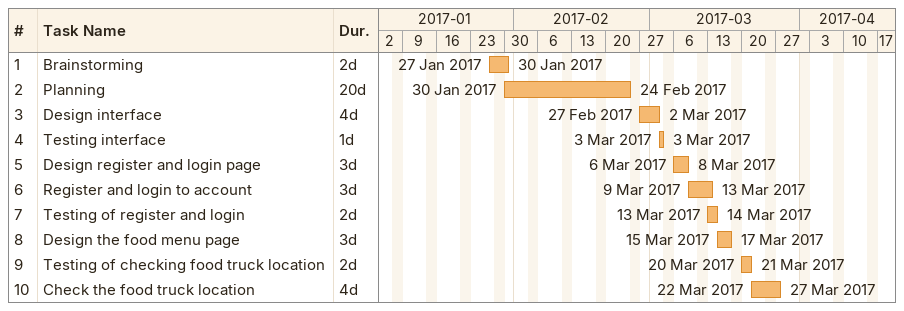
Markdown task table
| ID | Task | Duration | Start | Finish |
|---|---|---|---|---|
| 1 | Brainstorming | 2d | 2017-01-27 | 2017-01-30 |
| 2 | Planning | 20d | 2017-01-30 | 2017-02-24 |
| 3 | Design interface | 4d | 2017-02-27 | 2017-03-02 |
| 4 | Testing interface | 1d | 2017-03-03 | 2017-03-03 |
| 5 | Design register and login page | 3d | 2017-03-06 | 2017-03-08 |
| 6 | Register and login to account | 3d | 2017-03-09 | 2017-03-13 |
| 7 | Testing of register and login | 2d | 2017-03-13 | 2017-03-14 |
| 8 | Design the food menu page | 3d | 2017-03-15 | 2017-03-17 |
| 9 | Testing of checking food truck location | 2d | 2017-03-20 | 2017-03-21 |
| 10 | Check the food truck location | 4d | 2017-03-22 | 2017-03-27 |
